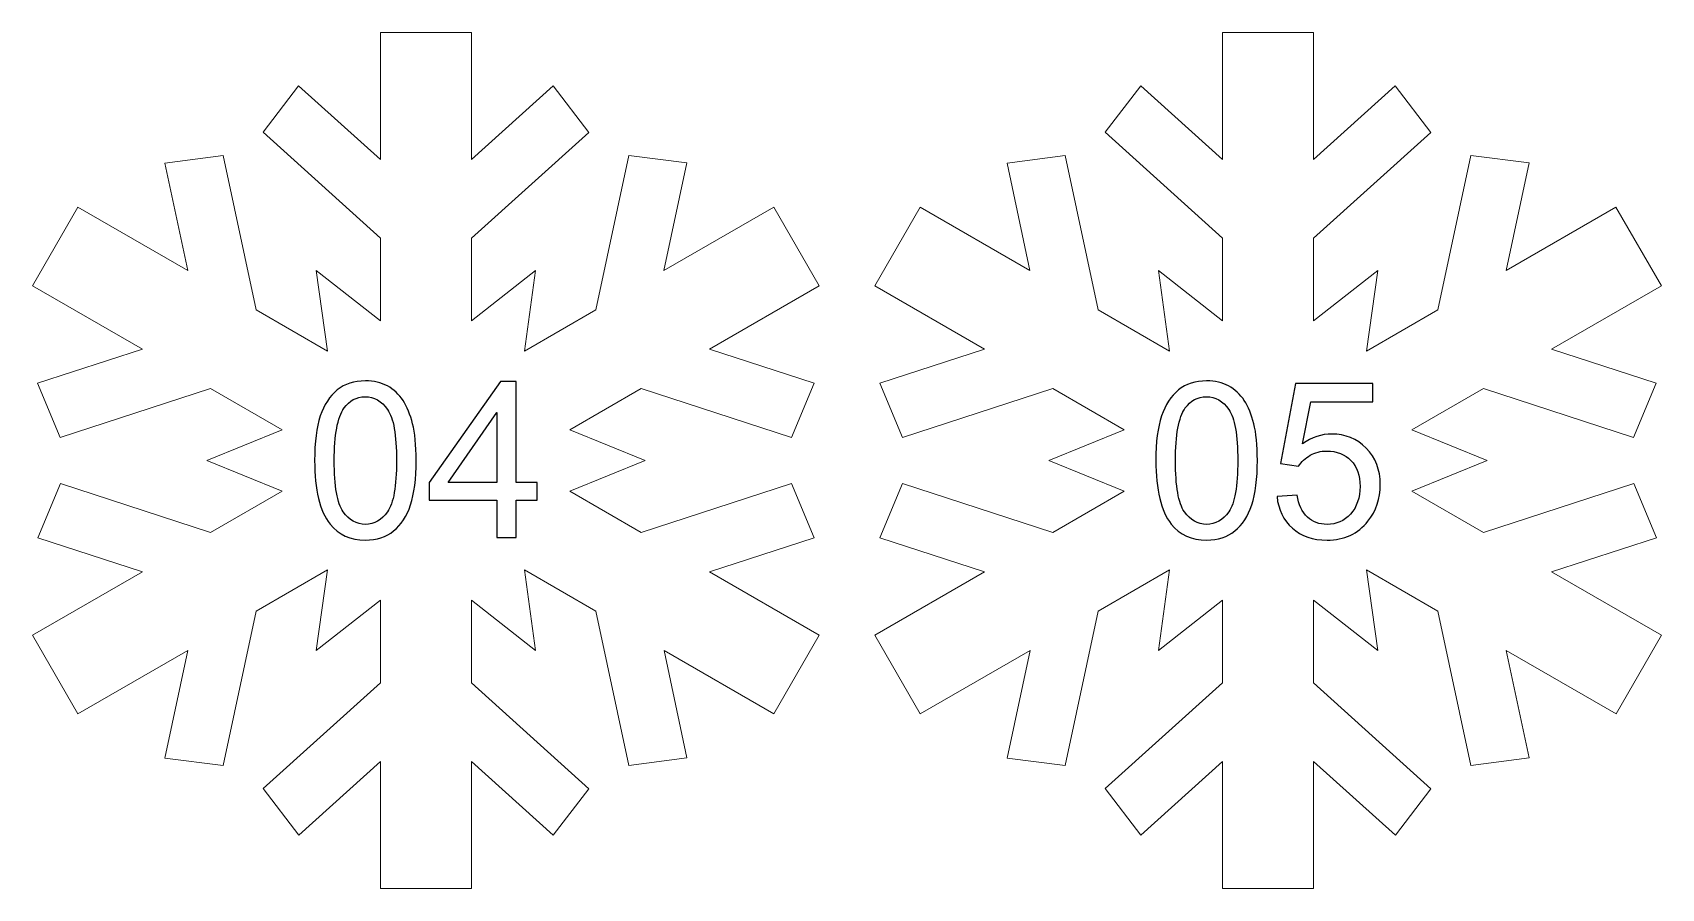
# Model space of a CAD drawing. Header units: centimetres. Extents: x -78 to 86, y -19 to 11.
# Drawn here: x 30.03 to 35.72, y -2.13 to 0.86 of the extents above; entities that cross this region are included whole.
import ezdxf

# ---------------------------------------------------------------- set-up
doc = ezdxf.new("R2010")
doc.units = ezdxf.units.CM
doc.header["$MEASUREMENT"] = 0
doc.layers.add('layer 1', color=7, linetype='Continuous')

msp = doc.modelspace()

# ---------------------------------------------------------------- linework, layer by layer
at = {"layer": 'layer 1', "color": 250, "lineweight": 9}
for points, knots in [([(32.15631, -0.88655), (32.15631, -0.88655), (31.90653, -0.74234), (31.90653, -0.74234), (31.90653, -0.74234), (31.90653, -0.74234), (32.16994, -0.63553), (32.16994, -0.63553), (32.16994, -0.63553), (32.16994, -0.63553), (31.90655, -0.52876), (31.90655, -0.52876), (31.90655, -0.52876), (31.90655, -0.52876), (32.1564, -0.38449), (32.1564, -0.38449), (32.1564, -0.38449), (32.1564, -0.38449), (32.68091, -0.55472), (32.68091, -0.55472), (32.68091, -0.55472), (32.68091, -0.55472), (32.75981, -0.36578), (32.75981, -0.36578), (32.75981, -0.36578), (32.75981, -0.36578), (32.3943, -0.24715), (32.3943, -0.24715), (32.3943, -0.24715), (32.3943, -0.24715), (32.77796, -0.02564), (32.77796, -0.02564), (32.77796, -0.02564), (32.77796, -0.02564), (32.61936, 0.24911), (32.61936, 0.24911), (32.61936, 0.24911), (32.61936, 0.24911), (32.23562, 0.02756), (32.23562, 0.02756), (32.23562, 0.02756), (32.23562, 0.02756), (32.31574, 0.40399), (32.31574, 0.40399), (32.31574, 0.40399), (32.31574, 0.40399), (32.11269, 0.43005), (32.11269, 0.43005), (32.11269, 0.43005), (32.11269, 0.43005), (31.99774, -0.10979), (31.99774, -0.10979), (31.99774, -0.10979), (31.99774, -0.10979), (31.74791, -0.25404), (31.74791, -0.25404), (31.74791, -0.25404), (31.74791, -0.25404), (31.78713, 0.02753), (31.78713, 0.02753), (31.78713, 0.02753), (31.78713, 0.02753), (31.56294, -0.14718), (31.56294, -0.14718), (31.56294, -0.14718), (31.56294, -0.14718), (31.56294, 0.14125), (31.56294, 0.14125), (31.56294, 0.14125), (31.56294, 0.14125), (31.97263, 0.51039), (31.97263, 0.51039), (31.97263, 0.51039), (31.97263, 0.51039), (31.84847, 0.67325), (31.84847, 0.67325), (31.84847, 0.67325), (31.84847, 0.67325), (31.56294, 0.416), (31.56294, 0.416), (31.56294, 0.416), (31.56294, 0.416), (31.56294, 0.85908), (31.56294, 0.85908), (31.56294, 0.85908), (31.56294, 0.85908), (31.2457, 0.85908), (31.2457, 0.85908), (31.2457, 0.85908), (31.2457, 0.85908), (31.2457, 0.41594), (31.2457, 0.41594), (31.2457, 0.41594), (31.2457, 0.41594), (30.95979, 0.67355), (30.95979, 0.67355), (30.95979, 0.67355), (30.95979, 0.67355), (30.83563, 0.51069), (30.83563, 0.51069), (30.83563, 0.51069), (30.83563, 0.51069), (31.2457, 0.14125), (31.2457, 0.14125), (31.2457, 0.14125), (31.2457, 0.14125), (31.2457, -0.14718), (31.2457, -0.14718), (31.2457, -0.14718), (31.2457, -0.14718), (31.02151, 0.02753), (31.02151, 0.02753), (31.02151, 0.02753), (31.02151, 0.02753), (31.06074, -0.25404), (31.06074, -0.25404), (31.06074, -0.25404), (31.06074, -0.25404), (30.81093, -0.10979), (30.81093, -0.10979), (30.81093, -0.10979), (30.81093, -0.10979), (30.69606, 0.42963), (30.69606, 0.42963), (30.69606, 0.42963), (30.69606, 0.42963), (30.49296, 0.40346), (30.49296, 0.40346), (30.49296, 0.40346), (30.49296, 0.40346), (30.57299, 0.02756), (30.57299, 0.02756), (30.57299, 0.02756), (30.57299, 0.02756), (30.18926, 0.24911), (30.18926, 0.24911), (30.18926, 0.24911), (30.18926, 0.24911), (30.03064, -0.02564), (30.03064, -0.02564), (30.03064, -0.02564), (30.03064, -0.02564), (30.41443, -0.24717), (30.41443, -0.24717), (30.41443, -0.24717), (30.41443, -0.24717), (30.04837, -0.36601), (30.04837, -0.36601), (30.04837, -0.36601), (30.04837, -0.36601), (30.12733, -0.55495), (30.12733, -0.55495), (30.12733, -0.55495), (30.12733, -0.55495), (30.65231, -0.38453), (30.65231, -0.38453), (30.65231, -0.38453), (30.65231, -0.38453), (30.90211, -0.52874), (30.90211, -0.52874), (30.90211, -0.52874), (30.90211, -0.52874), (30.63868, -0.63553), (30.63868, -0.63553), (30.63868, -0.63553), (30.63868, -0.63553), (30.90216, -0.74234), (30.90216, -0.74234), (30.90216, -0.74234), (30.90216, -0.74234), (30.65231, -0.88661), (30.65231, -0.88661), (30.65231, -0.88661), (30.65231, -0.88661), (30.12778, -0.71638), (30.12778, -0.71638), (30.12778, -0.71638), (30.12778, -0.71638), (30.04886, -0.90534), (30.04886, -0.90534), (30.04886, -0.90534), (30.04886, -0.90534), (30.41438, -1.02395), (30.41438, -1.02395), (30.41438, -1.02395), (30.41438, -1.02395), (30.03064, -1.2455), (30.03064, -1.2455), (30.03064, -1.2455), (30.03064, -1.2455), (30.18926, -1.52025), (30.18926, -1.52025), (30.18926, -1.52025), (30.18926, -1.52025), (30.57307, -1.29868), (30.57307, -1.29868), (30.57307, -1.29868), (30.57307, -1.29868), (30.49294, -1.67509), (30.49294, -1.67509), (30.49294, -1.67509), (30.49294, -1.67509), (30.69604, -1.70117), (30.69604, -1.70117), (30.69604, -1.70117), (30.69604, -1.70117), (30.81093, -1.16131), (30.81093, -1.16131), (30.81093, -1.16131), (30.81093, -1.16131), (31.06071, -1.01711), (31.06071, -1.01711), (31.06071, -1.01711), (31.06071, -1.01711), (31.02151, -1.29859), (31.02151, -1.29859), (31.02151, -1.29859), (31.02151, -1.29859), (31.2457, -1.1239), (31.2457, -1.1239), (31.2457, -1.1239), (31.2457, -1.1239), (31.2457, -1.41242), (31.2457, -1.41242), (31.2457, -1.41242), (31.2457, -1.41242), (30.83606, -1.78152), (30.83606, -1.78152), (30.83606, -1.78152), (30.83606, -1.78152), (30.96026, -1.9443), (30.96026, -1.9443), (30.96026, -1.9443), (30.96026, -1.9443), (31.2457, -1.6871), (31.2457, -1.6871), (31.2457, -1.6871), (31.2457, -1.6871), (31.2457, -2.13014), (31.2457, -2.13014), (31.2457, -2.13014), (31.2457, -2.13014), (31.56294, -2.13014), (31.56294, -2.13014), (31.56294, -2.13014), (31.56294, -2.13014), (31.56294, -1.68697), (31.56294, -1.68697), (31.56294, -1.68697), (31.56294, -1.68697), (31.84891, -1.94462), (31.84891, -1.94462), (31.84891, -1.94462), (31.84891, -1.94462), (31.97305, -1.78179), (31.97305, -1.78179), (31.97305, -1.78179), (31.97305, -1.78179), (31.56294, -1.41229), (31.56294, -1.41229), (31.56294, -1.41229), (31.56294, -1.41229), (31.56294, -1.1239), (31.56294, -1.1239), (31.56294, -1.1239), (31.56294, -1.1239), (31.78713, -1.29859), (31.78713, -1.29859), (31.78713, -1.29859), (31.78713, -1.29859), (31.74793, -1.01711), (31.74793, -1.01711), (31.74793, -1.01711), (31.74793, -1.01711), (31.9978, -1.16138), (31.9978, -1.16138), (31.9978, -1.16138), (31.9978, -1.16138), (32.11265, -1.70066), (32.11265, -1.70066), (32.11265, -1.70066), (32.11265, -1.70066), (32.31574, -1.67453), (32.31574, -1.67453), (32.31574, -1.67453), (32.31574, -1.67453), (32.23574, -1.2987), (32.23574, -1.2987), (32.23574, -1.2987), (32.23574, -1.2987), (32.6194, -1.52023), (32.6194, -1.52023), (32.6194, -1.52023), (32.6194, -1.52023), (32.77803, -1.24548), (32.77803, -1.24548), (32.77803, -1.24548), (32.77803, -1.24548), (32.39419, -1.02391), (32.39419, -1.02391), (32.39419, -1.02391), (32.39419, -1.02391), (32.76032, -0.90506), (32.76032, -0.90506), (32.76032, -0.90506), (32.76032, -0.90506), (32.68138, -0.71615), (32.68138, -0.71615), (32.68138, -0.71615), (32.68138, -0.71615), (32.15631, -0.88655), (32.15631, -0.88655)], [0, 0, 0, 0, 0.0126582, 0.0126582, 0.0126582, 0.0126582, 0.0253165, 0.0253165, 0.0253165, 0.0253165, 0.0379747, 0.0379747, 0.0379747, 0.0379747, 0.0506329, 0.0506329, 0.0506329, 0.0506329, 0.0632911, 0.0632911, 0.0632911, 0.0632911, 0.0759494, 0.0759494, 0.0759494, 0.0759494, 0.0886076, 0.0886076, 0.0886076, 0.0886076, 0.1012658, 0.1012658, 0.1012658, 0.1012658, 0.1139241, 0.1139241, 0.1139241, 0.1139241, 0.1265823, 0.1265823, 0.1265823, 0.1265823, 0.1392405, 0.1392405, 0.1392405, 0.1392405, 0.1518987, 0.1518987, 0.1518987, 0.1518987, 0.164557, 0.164557, 0.164557, 0.164557, 0.1772152, 0.1772152, 0.1772152, 0.1772152, 0.1898734, 0.1898734, 0.1898734, 0.1898734, 0.2025316, 0.2025316, 0.2025316, 0.2025316, 0.2151899, 0.2151899, 0.2151899, 0.2151899, 0.2278481, 0.2278481, 0.2278481, 0.2278481, 0.2405063, 0.2405063, 0.2405063, 0.2405063, 0.2531646, 0.2531646, 0.2531646, 0.2531646, 0.2658228, 0.2658228, 0.2658228, 0.2658228, 0.278481, 0.278481, 0.278481, 0.278481, 0.2911392, 0.2911392, 0.2911392, 0.2911392, 0.3037975, 0.3037975, 0.3037975, 0.3037975, 0.3164557, 0.3164557, 0.3164557, 0.3164557, 0.3291139, 0.3291139, 0.3291139, 0.3291139, 0.3417722, 0.3417722, 0.3417722, 0.3417722, 0.3544304, 0.3544304, 0.3544304, 0.3544304, 0.3670886, 0.3670886, 0.3670886, 0.3670886, 0.3797468, 0.3797468, 0.3797468, 0.3797468, 0.3924051, 0.3924051, 0.3924051, 0.3924051, 0.4050633, 0.4050633, 0.4050633, 0.4050633, 0.4177215, 0.4177215, 0.4177215, 0.4177215, 0.4303797, 0.4303797, 0.4303797, 0.4303797, 0.443038, 0.443038, 0.443038, 0.443038, 0.4556962, 0.4556962, 0.4556962, 0.4556962, 0.4683544, 0.4683544, 0.4683544, 0.4683544, 0.4810127, 0.4810127, 0.4810127, 0.4810127, 0.4936709, 0.4936709, 0.4936709, 0.4936709, 0.5063291, 0.5063291, 0.5063291, 0.5063291, 0.5189873, 0.5189873, 0.5189873, 0.5189873, 0.5316456, 0.5316456, 0.5316456, 0.5316456, 0.5443038, 0.5443038, 0.5443038, 0.5443038, 0.556962, 0.556962, 0.556962, 0.556962, 0.5696203, 0.5696203, 0.5696203, 0.5696203, 0.5822785, 0.5822785, 0.5822785, 0.5822785, 0.5949367, 0.5949367, 0.5949367, 0.5949367, 0.6075949, 0.6075949, 0.6075949, 0.6075949, 0.6202532, 0.6202532, 0.6202532, 0.6202532, 0.6329114, 0.6329114, 0.6329114, 0.6329114, 0.6455696, 0.6455696, 0.6455696, 0.6455696, 0.6582278, 0.6582278, 0.6582278, 0.6582278, 0.6708861, 0.6708861, 0.6708861, 0.6708861, 0.6835443, 0.6835443, 0.6835443, 0.6835443, 0.6962025, 0.6962025, 0.6962025, 0.6962025, 0.7088608, 0.7088608, 0.7088608, 0.7088608, 0.721519, 0.721519, 0.721519, 0.721519, 0.7341772, 0.7341772, 0.7341772, 0.7341772, 0.7468354, 0.7468354, 0.7468354, 0.7468354, 0.7594937, 0.7594937, 0.7594937, 0.7594937, 0.7721519, 0.7721519, 0.7721519, 0.7721519, 0.7848101, 0.7848101, 0.7848101, 0.7848101, 0.7974684, 0.7974684, 0.7974684, 0.7974684, 0.8101266, 0.8101266, 0.8101266, 0.8101266, 0.8227848, 0.8227848, 0.8227848, 0.8227848, 0.835443, 0.835443, 0.835443, 0.835443, 0.8481013, 0.8481013, 0.8481013, 0.8481013, 0.8607595, 0.8607595, 0.8607595, 0.8607595, 0.8734177, 0.8734177, 0.8734177, 0.8734177, 0.8860759, 0.8860759, 0.8860759, 0.8860759, 0.8987342, 0.8987342, 0.8987342, 0.8987342, 0.9113924, 0.9113924, 0.9113924, 0.9113924, 0.9240506, 0.9240506, 0.9240506, 0.9240506, 0.9367089, 0.9367089, 0.9367089, 0.9367089, 0.9493671, 0.9493671, 0.9493671, 0.9493671, 0.9620253, 0.9620253, 0.9620253, 0.9620253, 0.9746835, 0.9746835, 0.9746835, 0.9746835, 1, 1, 1, 1]), ([(35.09702, -0.88655), (35.09702, -0.88655), (34.84723, -0.74234), (34.84723, -0.74234), (34.84723, -0.74234), (34.84723, -0.74234), (35.11065, -0.63553), (35.11065, -0.63553), (35.11065, -0.63553), (35.11065, -0.63553), (34.84726, -0.52876), (34.84726, -0.52876), (34.84726, -0.52876), (34.84726, -0.52876), (35.0971, -0.38449), (35.0971, -0.38449), (35.0971, -0.38449), (35.0971, -0.38449), (35.62161, -0.55472), (35.62161, -0.55472), (35.62161, -0.55472), (35.62161, -0.55472), (35.70051, -0.36578), (35.70051, -0.36578), (35.70051, -0.36578), (35.70051, -0.36578), (35.33501, -0.24715), (35.33501, -0.24715), (35.33501, -0.24715), (35.33501, -0.24715), (35.71867, -0.02564), (35.71867, -0.02564), (35.71867, -0.02564), (35.71867, -0.02564), (35.56007, 0.24911), (35.56007, 0.24911), (35.56007, 0.24911), (35.56007, 0.24911), (35.17632, 0.02756), (35.17632, 0.02756), (35.17632, 0.02756), (35.17632, 0.02756), (35.25645, 0.40399), (35.25645, 0.40399), (35.25645, 0.40399), (35.25645, 0.40399), (35.05339, 0.43005), (35.05339, 0.43005), (35.05339, 0.43005), (35.05339, 0.43005), (34.93844, -0.10979), (34.93844, -0.10979), (34.93844, -0.10979), (34.93844, -0.10979), (34.68861, -0.25404), (34.68861, -0.25404), (34.68861, -0.25404), (34.68861, -0.25404), (34.72784, 0.02753), (34.72784, 0.02753), (34.72784, 0.02753), (34.72784, 0.02753), (34.50365, -0.14718), (34.50365, -0.14718), (34.50365, -0.14718), (34.50365, -0.14718), (34.50365, 0.14125), (34.50365, 0.14125), (34.50365, 0.14125), (34.50365, 0.14125), (34.91333, 0.51039), (34.91333, 0.51039), (34.91333, 0.51039), (34.91333, 0.51039), (34.78917, 0.67325), (34.78917, 0.67325), (34.78917, 0.67325), (34.78917, 0.67325), (34.50365, 0.416), (34.50365, 0.416), (34.50365, 0.416), (34.50365, 0.416), (34.50365, 0.85908), (34.50365, 0.85908), (34.50365, 0.85908), (34.50365, 0.85908), (34.1864, 0.85908), (34.1864, 0.85908), (34.1864, 0.85908), (34.1864, 0.85908), (34.1864, 0.41594), (34.1864, 0.41594), (34.1864, 0.41594), (34.1864, 0.41594), (33.9005, 0.67355), (33.9005, 0.67355), (33.9005, 0.67355), (33.9005, 0.67355), (33.77634, 0.51069), (33.77634, 0.51069), (33.77634, 0.51069), (33.77634, 0.51069), (34.1864, 0.14125), (34.1864, 0.14125), (34.1864, 0.14125), (34.1864, 0.14125), (34.1864, -0.14718), (34.1864, -0.14718), (34.1864, -0.14718), (34.1864, -0.14718), (33.96222, 0.02753), (33.96222, 0.02753), (33.96222, 0.02753), (33.96222, 0.02753), (34.00144, -0.25404), (34.00144, -0.25404), (34.00144, -0.25404), (34.00144, -0.25404), (33.75163, -0.10979), (33.75163, -0.10979), (33.75163, -0.10979), (33.75163, -0.10979), (33.63676, 0.42963), (33.63676, 0.42963), (33.63676, 0.42963), (33.63676, 0.42963), (33.43367, 0.40346), (33.43367, 0.40346), (33.43367, 0.40346), (33.43367, 0.40346), (33.51369, 0.02756), (33.51369, 0.02756), (33.51369, 0.02756), (33.51369, 0.02756), (33.12997, 0.24911), (33.12997, 0.24911), (33.12997, 0.24911), (33.12997, 0.24911), (32.97134, -0.02564), (32.97134, -0.02564), (32.97134, -0.02564), (32.97134, -0.02564), (33.35513, -0.24717), (33.35513, -0.24717), (33.35513, -0.24717), (33.35513, -0.24717), (32.98907, -0.36601), (32.98907, -0.36601), (32.98907, -0.36601), (32.98907, -0.36601), (33.06803, -0.55495), (33.06803, -0.55495), (33.06803, -0.55495), (33.06803, -0.55495), (33.59301, -0.38453), (33.59301, -0.38453), (33.59301, -0.38453), (33.59301, -0.38453), (33.84282, -0.52874), (33.84282, -0.52874), (33.84282, -0.52874), (33.84282, -0.52874), (33.57938, -0.63553), (33.57938, -0.63553), (33.57938, -0.63553), (33.57938, -0.63553), (33.84286, -0.74234), (33.84286, -0.74234), (33.84286, -0.74234), (33.84286, -0.74234), (33.59301, -0.88661), (33.59301, -0.88661), (33.59301, -0.88661), (33.59301, -0.88661), (33.06848, -0.71638), (33.06848, -0.71638), (33.06848, -0.71638), (33.06848, -0.71638), (32.98956, -0.90534), (32.98956, -0.90534), (32.98956, -0.90534), (32.98956, -0.90534), (33.35509, -1.02395), (33.35509, -1.02395), (33.35509, -1.02395), (33.35509, -1.02395), (32.97134, -1.2455), (32.97134, -1.2455), (32.97134, -1.2455), (32.97134, -1.2455), (33.12997, -1.52025), (33.12997, -1.52025), (33.12997, -1.52025), (33.12997, -1.52025), (33.51377, -1.29868), (33.51377, -1.29868), (33.51377, -1.29868), (33.51377, -1.29868), (33.43365, -1.67509), (33.43365, -1.67509), (33.43365, -1.67509), (33.43365, -1.67509), (33.63674, -1.70117), (33.63674, -1.70117), (33.63674, -1.70117), (33.63674, -1.70117), (33.75163, -1.16131), (33.75163, -1.16131), (33.75163, -1.16131), (33.75163, -1.16131), (34.00142, -1.01711), (34.00142, -1.01711), (34.00142, -1.01711), (34.00142, -1.01711), (33.96222, -1.29859), (33.96222, -1.29859), (33.96222, -1.29859), (33.96222, -1.29859), (34.1864, -1.1239), (34.1864, -1.1239), (34.1864, -1.1239), (34.1864, -1.1239), (34.1864, -1.41242), (34.1864, -1.41242), (34.1864, -1.41242), (34.1864, -1.41242), (33.77676, -1.78152), (33.77676, -1.78152), (33.77676, -1.78152), (33.77676, -1.78152), (33.90097, -1.9443), (33.90097, -1.9443), (33.90097, -1.9443), (33.90097, -1.9443), (34.1864, -1.6871), (34.1864, -1.6871), (34.1864, -1.6871), (34.1864, -1.6871), (34.1864, -2.13014), (34.1864, -2.13014), (34.1864, -2.13014), (34.1864, -2.13014), (34.50365, -2.13014), (34.50365, -2.13014), (34.50365, -2.13014), (34.50365, -2.13014), (34.50365, -1.68697), (34.50365, -1.68697), (34.50365, -1.68697), (34.50365, -1.68697), (34.78962, -1.94462), (34.78962, -1.94462), (34.78962, -1.94462), (34.78962, -1.94462), (34.91376, -1.78179), (34.91376, -1.78179), (34.91376, -1.78179), (34.91376, -1.78179), (34.50365, -1.41229), (34.50365, -1.41229), (34.50365, -1.41229), (34.50365, -1.41229), (34.50365, -1.1239), (34.50365, -1.1239), (34.50365, -1.1239), (34.50365, -1.1239), (34.72784, -1.29859), (34.72784, -1.29859), (34.72784, -1.29859), (34.72784, -1.29859), (34.68863, -1.01711), (34.68863, -1.01711), (34.68863, -1.01711), (34.68863, -1.01711), (34.9385, -1.16138), (34.9385, -1.16138), (34.9385, -1.16138), (34.9385, -1.16138), (35.05335, -1.70066), (35.05335, -1.70066), (35.05335, -1.70066), (35.05335, -1.70066), (35.25645, -1.67453), (35.25645, -1.67453), (35.25645, -1.67453), (35.25645, -1.67453), (35.17645, -1.2987), (35.17645, -1.2987), (35.17645, -1.2987), (35.17645, -1.2987), (35.56011, -1.52023), (35.56011, -1.52023), (35.56011, -1.52023), (35.56011, -1.52023), (35.71873, -1.24548), (35.71873, -1.24548), (35.71873, -1.24548), (35.71873, -1.24548), (35.3349, -1.02391), (35.3349, -1.02391), (35.3349, -1.02391), (35.3349, -1.02391), (35.70102, -0.90506), (35.70102, -0.90506), (35.70102, -0.90506), (35.70102, -0.90506), (35.62208, -0.71615), (35.62208, -0.71615), (35.62208, -0.71615), (35.62208, -0.71615), (35.09702, -0.88655), (35.09702, -0.88655)], [0, 0, 0, 0, 0.0126582, 0.0126582, 0.0126582, 0.0126582, 0.0253165, 0.0253165, 0.0253165, 0.0253165, 0.0379747, 0.0379747, 0.0379747, 0.0379747, 0.0506329, 0.0506329, 0.0506329, 0.0506329, 0.0632911, 0.0632911, 0.0632911, 0.0632911, 0.0759494, 0.0759494, 0.0759494, 0.0759494, 0.0886076, 0.0886076, 0.0886076, 0.0886076, 0.1012658, 0.1012658, 0.1012658, 0.1012658, 0.1139241, 0.1139241, 0.1139241, 0.1139241, 0.1265823, 0.1265823, 0.1265823, 0.1265823, 0.1392405, 0.1392405, 0.1392405, 0.1392405, 0.1518987, 0.1518987, 0.1518987, 0.1518987, 0.164557, 0.164557, 0.164557, 0.164557, 0.1772152, 0.1772152, 0.1772152, 0.1772152, 0.1898734, 0.1898734, 0.1898734, 0.1898734, 0.2025316, 0.2025316, 0.2025316, 0.2025316, 0.2151899, 0.2151899, 0.2151899, 0.2151899, 0.2278481, 0.2278481, 0.2278481, 0.2278481, 0.2405063, 0.2405063, 0.2405063, 0.2405063, 0.2531646, 0.2531646, 0.2531646, 0.2531646, 0.2658228, 0.2658228, 0.2658228, 0.2658228, 0.278481, 0.278481, 0.278481, 0.278481, 0.2911392, 0.2911392, 0.2911392, 0.2911392, 0.3037975, 0.3037975, 0.3037975, 0.3037975, 0.3164557, 0.3164557, 0.3164557, 0.3164557, 0.3291139, 0.3291139, 0.3291139, 0.3291139, 0.3417722, 0.3417722, 0.3417722, 0.3417722, 0.3544304, 0.3544304, 0.3544304, 0.3544304, 0.3670886, 0.3670886, 0.3670886, 0.3670886, 0.3797468, 0.3797468, 0.3797468, 0.3797468, 0.3924051, 0.3924051, 0.3924051, 0.3924051, 0.4050633, 0.4050633, 0.4050633, 0.4050633, 0.4177215, 0.4177215, 0.4177215, 0.4177215, 0.4303797, 0.4303797, 0.4303797, 0.4303797, 0.443038, 0.443038, 0.443038, 0.443038, 0.4556962, 0.4556962, 0.4556962, 0.4556962, 0.4683544, 0.4683544, 0.4683544, 0.4683544, 0.4810127, 0.4810127, 0.4810127, 0.4810127, 0.4936709, 0.4936709, 0.4936709, 0.4936709, 0.5063291, 0.5063291, 0.5063291, 0.5063291, 0.5189873, 0.5189873, 0.5189873, 0.5189873, 0.5316456, 0.5316456, 0.5316456, 0.5316456, 0.5443038, 0.5443038, 0.5443038, 0.5443038, 0.556962, 0.556962, 0.556962, 0.556962, 0.5696203, 0.5696203, 0.5696203, 0.5696203, 0.5822785, 0.5822785, 0.5822785, 0.5822785, 0.5949367, 0.5949367, 0.5949367, 0.5949367, 0.6075949, 0.6075949, 0.6075949, 0.6075949, 0.6202532, 0.6202532, 0.6202532, 0.6202532, 0.6329114, 0.6329114, 0.6329114, 0.6329114, 0.6455696, 0.6455696, 0.6455696, 0.6455696, 0.6582278, 0.6582278, 0.6582278, 0.6582278, 0.6708861, 0.6708861, 0.6708861, 0.6708861, 0.6835443, 0.6835443, 0.6835443, 0.6835443, 0.6962025, 0.6962025, 0.6962025, 0.6962025, 0.7088608, 0.7088608, 0.7088608, 0.7088608, 0.721519, 0.721519, 0.721519, 0.721519, 0.7341772, 0.7341772, 0.7341772, 0.7341772, 0.7468354, 0.7468354, 0.7468354, 0.7468354, 0.7594937, 0.7594937, 0.7594937, 0.7594937, 0.7721519, 0.7721519, 0.7721519, 0.7721519, 0.7848101, 0.7848101, 0.7848101, 0.7848101, 0.7974684, 0.7974684, 0.7974684, 0.7974684, 0.8101266, 0.8101266, 0.8101266, 0.8101266, 0.8227848, 0.8227848, 0.8227848, 0.8227848, 0.835443, 0.835443, 0.835443, 0.835443, 0.8481013, 0.8481013, 0.8481013, 0.8481013, 0.8607595, 0.8607595, 0.8607595, 0.8607595, 0.8734177, 0.8734177, 0.8734177, 0.8734177, 0.8860759, 0.8860759, 0.8860759, 0.8860759, 0.8987342, 0.8987342, 0.8987342, 0.8987342, 0.9113924, 0.9113924, 0.9113924, 0.9113924, 0.9240506, 0.9240506, 0.9240506, 0.9240506, 0.9367089, 0.9367089, 0.9367089, 0.9367089, 0.9493671, 0.9493671, 0.9493671, 0.9493671, 0.9620253, 0.9620253, 0.9620253, 0.9620253, 0.9746835, 0.9746835, 0.9746835, 0.9746835, 1, 1, 1, 1]), ([(31.01552, -0.63566), (31.01552, -0.57137), (31.02212, -0.51939), (31.0353, -0.48008), (31.0353, -0.48008), (31.04861, -0.44065), (31.06827, -0.41035), (31.09439, -0.38917), (31.09439, -0.38917), (31.12038, -0.368), (31.15322, -0.35747), (31.19278, -0.35747), (31.19278, -0.35747), (31.22194, -0.35747), (31.24755, -0.36331), (31.26974, -0.3751), (31.26974, -0.3751), (31.2918, -0.38689), (31.31006, -0.40388), (31.32426, -0.42607), (31.32426, -0.42607), (31.33846, -0.44813), (31.34962, -0.47514), (31.35774, -0.50696), (31.35774, -0.50696), (31.36598, -0.53879), (31.37004, -0.58177), (31.37004, -0.63566), (31.37004, -0.63566), (31.37004, -0.69956), (31.36344, -0.75129), (31.35038, -0.7906), (31.35038, -0.7906), (31.33732, -0.83003), (31.31767, -0.86034), (31.29155, -0.88164), (31.29155, -0.88164), (31.26556, -0.90294), (31.23259, -0.91359), (31.19278, -0.91359), (31.19278, -0.91359), (31.14041, -0.91359), (31.09921, -0.89495), (31.06928, -0.85755), (31.06928, -0.85755), (31.0334, -0.8119), (31.01552, -0.73798), (31.01552, -0.63566)], [0, 0, 0, 0, 0.0769231, 0.0769231, 0.0769231, 0.0769231, 0.1538462, 0.1538462, 0.1538462, 0.1538462, 0.2307692, 0.2307692, 0.2307692, 0.2307692, 0.3076923, 0.3076923, 0.3076923, 0.3076923, 0.3846154, 0.3846154, 0.3846154, 0.3846154, 0.4615385, 0.4615385, 0.4615385, 0.4615385, 0.5384615, 0.5384615, 0.5384615, 0.5384615, 0.6153846, 0.6153846, 0.6153846, 0.6153846, 0.6923077, 0.6923077, 0.6923077, 0.6923077, 0.7692308, 0.7692308, 0.7692308, 0.7692308, 0.8461538, 0.8461538, 0.8461538, 0.8461538, 1, 1, 1, 1]), ([(31.65241, -0.90446), (31.65241, -0.90446), (31.65241, -0.77437), (31.65241, -0.77437), (31.65241, -0.77437), (31.65241, -0.77437), (31.41581, -0.77437), (31.41581, -0.77437), (31.41581, -0.77437), (31.41581, -0.77437), (31.41581, -0.71275), (31.41581, -0.71275), (31.41581, -0.71275), (31.41581, -0.71275), (31.66458, -0.35976), (31.66458, -0.35976), (31.66458, -0.35976), (31.66458, -0.35976), (31.71935, -0.35976), (31.71935, -0.35976), (31.71935, -0.35976), (31.71935, -0.35976), (31.71935, -0.71275), (31.71935, -0.71275), (31.71935, -0.71275), (31.71935, -0.71275), (31.79315, -0.71275), (31.79315, -0.71275), (31.79315, -0.71275), (31.79315, -0.71275), (31.79315, -0.77437), (31.79315, -0.77437), (31.79315, -0.77437), (31.79315, -0.77437), (31.71935, -0.77437), (31.71935, -0.77437), (31.71935, -0.77437), (31.71935, -0.77437), (31.71935, -0.90446), (31.71935, -0.90446), (31.71935, -0.90446), (31.71935, -0.90446), (31.65241, -0.90446), (31.65241, -0.90446)], [0, 0, 0, 0, 0.0833333, 0.0833333, 0.0833333, 0.0833333, 0.1666667, 0.1666667, 0.1666667, 0.1666667, 0.25, 0.25, 0.25, 0.25, 0.3333333, 0.3333333, 0.3333333, 0.3333333, 0.4166667, 0.4166667, 0.4166667, 0.4166667, 0.5, 0.5, 0.5, 0.5, 0.5833333, 0.5833333, 0.5833333, 0.5833333, 0.6666667, 0.6666667, 0.6666667, 0.6666667, 0.75, 0.75, 0.75, 0.75, 0.8333333, 0.8333333, 0.8333333, 0.8333333, 1, 1, 1, 1]), ([(33.95318, -0.63566), (33.95318, -0.57137), (33.95978, -0.51939), (33.97296, -0.48008), (33.97296, -0.48008), (33.98627, -0.44065), (34.00593, -0.41035), (34.03205, -0.38917), (34.03205, -0.38917), (34.05804, -0.368), (34.09088, -0.35747), (34.13044, -0.35747), (34.13044, -0.35747), (34.1596, -0.35747), (34.18521, -0.36331), (34.2074, -0.3751), (34.2074, -0.3751), (34.22946, -0.38689), (34.24772, -0.40388), (34.26192, -0.42607), (34.26192, -0.42607), (34.27612, -0.44813), (34.28728, -0.47514), (34.2954, -0.50696), (34.2954, -0.50696), (34.30364, -0.53879), (34.3077, -0.58177), (34.3077, -0.63566), (34.3077, -0.63566), (34.3077, -0.69956), (34.3011, -0.75129), (34.28804, -0.7906), (34.28804, -0.7906), (34.27498, -0.83003), (34.25533, -0.86034), (34.22921, -0.88164), (34.22921, -0.88164), (34.20322, -0.90294), (34.17025, -0.91359), (34.13044, -0.91359), (34.13044, -0.91359), (34.07807, -0.91359), (34.03687, -0.89495), (34.00694, -0.85755), (34.00694, -0.85755), (33.97106, -0.8119), (33.95318, -0.73798), (33.95318, -0.63566)], [0, 0, 0, 0, 0.0769231, 0.0769231, 0.0769231, 0.0769231, 0.1538462, 0.1538462, 0.1538462, 0.1538462, 0.2307692, 0.2307692, 0.2307692, 0.2307692, 0.3076923, 0.3076923, 0.3076923, 0.3076923, 0.3846154, 0.3846154, 0.3846154, 0.3846154, 0.4615385, 0.4615385, 0.4615385, 0.4615385, 0.5384615, 0.5384615, 0.5384615, 0.5384615, 0.6153846, 0.6153846, 0.6153846, 0.6153846, 0.6923077, 0.6923077, 0.6923077, 0.6923077, 0.7692308, 0.7692308, 0.7692308, 0.7692308, 0.8461538, 0.8461538, 0.8461538, 0.8461538, 1, 1, 1, 1]), ([(34.37629, -0.76144), (34.37629, -0.76144), (34.44628, -0.75611), (34.44628, -0.75611), (34.44628, -0.75611), (34.45148, -0.79022), (34.46353, -0.81583), (34.48229, -0.83308), (34.48229, -0.83308), (34.50106, -0.85019), (34.52401, -0.85881), (34.55101, -0.85881), (34.55101, -0.85881), (34.5836, -0.85881), (34.61086, -0.84664), (34.63305, -0.82242), (34.63305, -0.82242), (34.65511, -0.79808), (34.66614, -0.76587), (34.66614, -0.72581), (34.66614, -0.72581), (34.66614, -0.68764), (34.65562, -0.65759), (34.63444, -0.63553), (34.63444, -0.63553), (34.61327, -0.61347), (34.58525, -0.60244), (34.55038, -0.60244), (34.55038, -0.60244), (34.5287, -0.60244), (34.5093, -0.60738), (34.49205, -0.61727), (34.49205, -0.61727), (34.47494, -0.62716), (34.4615, -0.63997), (34.45161, -0.65569), (34.45161, -0.65569), (34.45161, -0.65569), (34.38846, -0.64656), (34.38846, -0.64656), (34.38846, -0.64656), (34.38846, -0.64656), (34.44096, -0.3666), (34.44096, -0.3666), (34.44096, -0.3666), (34.44096, -0.3666), (34.71103, -0.3666), (34.71103, -0.3666), (34.71103, -0.3666), (34.71103, -0.3666), (34.71103, -0.43051), (34.71103, -0.43051), (34.71103, -0.43051), (34.71103, -0.43051), (34.49434, -0.43051), (34.49434, -0.43051), (34.49434, -0.43051), (34.49434, -0.43051), (34.4653, -0.57746), (34.4653, -0.57746), (34.4653, -0.57746), (34.49789, -0.55451), (34.53212, -0.5431), (34.56788, -0.5431), (34.56788, -0.5431), (34.6153, -0.5431), (34.65536, -0.55958), (34.68795, -0.59255), (34.68795, -0.59255), (34.72054, -0.62551), (34.73689, -0.66786), (34.73689, -0.7196), (34.73689, -0.7196), (34.73689, -0.76892), (34.72256, -0.81152), (34.69391, -0.8474), (34.69391, -0.8474), (34.65904, -0.89153), (34.61137, -0.91359), (34.55101, -0.91359), (34.55101, -0.91359), (34.50156, -0.91359), (34.46124, -0.89964), (34.42993, -0.87187), (34.42993, -0.87187), (34.39861, -0.84411), (34.38073, -0.80734), (34.37629, -0.76144)], [0, 0, 0, 0, 0.0434783, 0.0434783, 0.0434783, 0.0434783, 0.0869565, 0.0869565, 0.0869565, 0.0869565, 0.1304348, 0.1304348, 0.1304348, 0.1304348, 0.173913, 0.173913, 0.173913, 0.173913, 0.2173913, 0.2173913, 0.2173913, 0.2173913, 0.2608696, 0.2608696, 0.2608696, 0.2608696, 0.3043478, 0.3043478, 0.3043478, 0.3043478, 0.3478261, 0.3478261, 0.3478261, 0.3478261, 0.3913043, 0.3913043, 0.3913043, 0.3913043, 0.4347826, 0.4347826, 0.4347826, 0.4347826, 0.4782609, 0.4782609, 0.4782609, 0.4782609, 0.5217391, 0.5217391, 0.5217391, 0.5217391, 0.5652174, 0.5652174, 0.5652174, 0.5652174, 0.6086957, 0.6086957, 0.6086957, 0.6086957, 0.6521739, 0.6521739, 0.6521739, 0.6521739, 0.6956522, 0.6956522, 0.6956522, 0.6956522, 0.7391304, 0.7391304, 0.7391304, 0.7391304, 0.7826087, 0.7826087, 0.7826087, 0.7826087, 0.826087, 0.826087, 0.826087, 0.826087, 0.8695652, 0.8695652, 0.8695652, 0.8695652, 0.9130435, 0.9130435, 0.9130435, 0.9130435, 1, 1, 1, 1]), ([(31.08399, -0.63591), (31.08399, -0.72555), (31.09439, -0.78515), (31.11531, -0.81456), (31.11531, -0.81456), (31.13623, -0.84411), (31.1621, -0.85881), (31.19278, -0.85881), (31.19278, -0.85881), (31.22346, -0.85881), (31.24933, -0.84398), (31.27025, -0.81444), (31.27025, -0.81444), (31.29117, -0.78477), (31.30157, -0.7253), (31.30157, -0.63591), (31.30157, -0.63591), (31.30157, -0.54627), (31.29117, -0.48668), (31.27025, -0.45726), (31.27025, -0.45726), (31.24946, -0.42772), (31.22334, -0.41301), (31.19202, -0.41301), (31.19202, -0.41301), (31.16133, -0.41301), (31.13674, -0.42607), (31.11835, -0.45206), (31.11835, -0.45206), (31.0954, -0.48515), (31.08399, -0.54652), (31.08399, -0.63591)], [0, 0, 0, 0, 0.1111111, 0.1111111, 0.1111111, 0.1111111, 0.2222222, 0.2222222, 0.2222222, 0.2222222, 0.3333333, 0.3333333, 0.3333333, 0.3333333, 0.4444444, 0.4444444, 0.4444444, 0.4444444, 0.5555556, 0.5555556, 0.5555556, 0.5555556, 0.6666667, 0.6666667, 0.6666667, 0.6666667, 0.7777778, 0.7777778, 0.7777778, 0.7777778, 1, 1, 1, 1]), ([(34.02165, -0.63591), (34.02165, -0.72555), (34.03205, -0.78515), (34.05297, -0.81456), (34.05297, -0.81456), (34.07389, -0.84411), (34.09976, -0.85881), (34.13044, -0.85881), (34.13044, -0.85881), (34.16112, -0.85881), (34.18699, -0.84398), (34.20791, -0.81444), (34.20791, -0.81444), (34.22883, -0.78477), (34.23923, -0.7253), (34.23923, -0.63591), (34.23923, -0.63591), (34.23923, -0.54627), (34.22883, -0.48668), (34.20791, -0.45726), (34.20791, -0.45726), (34.18712, -0.42772), (34.161, -0.41301), (34.12968, -0.41301), (34.12968, -0.41301), (34.09899, -0.41301), (34.0744, -0.42607), (34.05601, -0.45206), (34.05601, -0.45206), (34.03306, -0.48515), (34.02165, -0.54652), (34.02165, -0.63591)], [0, 0, 0, 0, 0.1111111, 0.1111111, 0.1111111, 0.1111111, 0.2222222, 0.2222222, 0.2222222, 0.2222222, 0.3333333, 0.3333333, 0.3333333, 0.3333333, 0.4444444, 0.4444444, 0.4444444, 0.4444444, 0.5555556, 0.5555556, 0.5555556, 0.5555556, 0.6666667, 0.6666667, 0.6666667, 0.6666667, 0.7777778, 0.7777778, 0.7777778, 0.7777778, 1, 1, 1, 1]), ([(31.65241, -0.71275), (31.65241, -0.71275), (31.65241, -0.46766), (31.65241, -0.46766), (31.65241, -0.46766), (31.65241, -0.46766), (31.48161, -0.71275), (31.48161, -0.71275), (31.48161, -0.71275), (31.48161, -0.71275), (31.65241, -0.71275), (31.65241, -0.71275)], [0, 0, 0, 0, 0.25, 0.25, 0.25, 0.25, 0.5, 0.5, 0.5, 0.5, 1, 1, 1, 1])]:
    msp.add_open_spline(points, degree=3, knots=knots, dxfattribs=at)
at = {"layer": 'layer 1', "color": 114}
for points, knots in [([(31.01552, -0.63566), (31.01552, -0.57137), (31.02212, -0.51939), (31.0353, -0.48008), (31.0353, -0.48008), (31.04861, -0.44065), (31.06827, -0.41035), (31.09439, -0.38917), (31.09439, -0.38917), (31.12038, -0.368), (31.15322, -0.35747), (31.19278, -0.35747), (31.19278, -0.35747), (31.22194, -0.35747), (31.24755, -0.36331), (31.26974, -0.3751), (31.26974, -0.3751), (31.2918, -0.38689), (31.31006, -0.40388), (31.32426, -0.42607), (31.32426, -0.42607), (31.33846, -0.44813), (31.34962, -0.47514), (31.35774, -0.50696), (31.35774, -0.50696), (31.36598, -0.53879), (31.37004, -0.58177), (31.37004, -0.63566), (31.37004, -0.63566), (31.37004, -0.69956), (31.36344, -0.75129), (31.35038, -0.7906), (31.35038, -0.7906), (31.33732, -0.83003), (31.31767, -0.86034), (31.29155, -0.88164), (31.29155, -0.88164), (31.26556, -0.90294), (31.23259, -0.91359), (31.19278, -0.91359), (31.19278, -0.91359), (31.14041, -0.91359), (31.09921, -0.89495), (31.06928, -0.85755), (31.06928, -0.85755), (31.0334, -0.8119), (31.01552, -0.73798), (31.01552, -0.63566)], [0, 0, 0, 0, 0.0769231, 0.0769231, 0.0769231, 0.0769231, 0.1538462, 0.1538462, 0.1538462, 0.1538462, 0.2307692, 0.2307692, 0.2307692, 0.2307692, 0.3076923, 0.3076923, 0.3076923, 0.3076923, 0.3846154, 0.3846154, 0.3846154, 0.3846154, 0.4615385, 0.4615385, 0.4615385, 0.4615385, 0.5384615, 0.5384615, 0.5384615, 0.5384615, 0.6153846, 0.6153846, 0.6153846, 0.6153846, 0.6923077, 0.6923077, 0.6923077, 0.6923077, 0.7692308, 0.7692308, 0.7692308, 0.7692308, 0.8461538, 0.8461538, 0.8461538, 0.8461538, 1, 1, 1, 1]), ([(31.65241, -0.90446), (31.65241, -0.90446), (31.65241, -0.77437), (31.65241, -0.77437), (31.65241, -0.77437), (31.65241, -0.77437), (31.41581, -0.77437), (31.41581, -0.77437), (31.41581, -0.77437), (31.41581, -0.77437), (31.41581, -0.71275), (31.41581, -0.71275), (31.41581, -0.71275), (31.41581, -0.71275), (31.66458, -0.35976), (31.66458, -0.35976), (31.66458, -0.35976), (31.66458, -0.35976), (31.71935, -0.35976), (31.71935, -0.35976), (31.71935, -0.35976), (31.71935, -0.35976), (31.71935, -0.71275), (31.71935, -0.71275), (31.71935, -0.71275), (31.71935, -0.71275), (31.79315, -0.71275), (31.79315, -0.71275), (31.79315, -0.71275), (31.79315, -0.71275), (31.79315, -0.77437), (31.79315, -0.77437), (31.79315, -0.77437), (31.79315, -0.77437), (31.71935, -0.77437), (31.71935, -0.77437), (31.71935, -0.77437), (31.71935, -0.77437), (31.71935, -0.90446), (31.71935, -0.90446), (31.71935, -0.90446), (31.71935, -0.90446), (31.65241, -0.90446), (31.65241, -0.90446)], [0, 0, 0, 0, 0.0833333, 0.0833333, 0.0833333, 0.0833333, 0.1666667, 0.1666667, 0.1666667, 0.1666667, 0.25, 0.25, 0.25, 0.25, 0.3333333, 0.3333333, 0.3333333, 0.3333333, 0.4166667, 0.4166667, 0.4166667, 0.4166667, 0.5, 0.5, 0.5, 0.5, 0.5833333, 0.5833333, 0.5833333, 0.5833333, 0.6666667, 0.6666667, 0.6666667, 0.6666667, 0.75, 0.75, 0.75, 0.75, 0.8333333, 0.8333333, 0.8333333, 0.8333333, 1, 1, 1, 1]), ([(33.95318, -0.63566), (33.95318, -0.57137), (33.95978, -0.51939), (33.97296, -0.48008), (33.97296, -0.48008), (33.98627, -0.44065), (34.00593, -0.41035), (34.03205, -0.38917), (34.03205, -0.38917), (34.05804, -0.368), (34.09088, -0.35747), (34.13044, -0.35747), (34.13044, -0.35747), (34.1596, -0.35747), (34.18521, -0.36331), (34.2074, -0.3751), (34.2074, -0.3751), (34.22946, -0.38689), (34.24772, -0.40388), (34.26192, -0.42607), (34.26192, -0.42607), (34.27612, -0.44813), (34.28728, -0.47514), (34.2954, -0.50696), (34.2954, -0.50696), (34.30364, -0.53879), (34.3077, -0.58177), (34.3077, -0.63566), (34.3077, -0.63566), (34.3077, -0.69956), (34.3011, -0.75129), (34.28804, -0.7906), (34.28804, -0.7906), (34.27498, -0.83003), (34.25533, -0.86034), (34.22921, -0.88164), (34.22921, -0.88164), (34.20322, -0.90294), (34.17025, -0.91359), (34.13044, -0.91359), (34.13044, -0.91359), (34.07807, -0.91359), (34.03687, -0.89495), (34.00694, -0.85755), (34.00694, -0.85755), (33.97106, -0.8119), (33.95318, -0.73798), (33.95318, -0.63566)], [0, 0, 0, 0, 0.0769231, 0.0769231, 0.0769231, 0.0769231, 0.1538462, 0.1538462, 0.1538462, 0.1538462, 0.2307692, 0.2307692, 0.2307692, 0.2307692, 0.3076923, 0.3076923, 0.3076923, 0.3076923, 0.3846154, 0.3846154, 0.3846154, 0.3846154, 0.4615385, 0.4615385, 0.4615385, 0.4615385, 0.5384615, 0.5384615, 0.5384615, 0.5384615, 0.6153846, 0.6153846, 0.6153846, 0.6153846, 0.6923077, 0.6923077, 0.6923077, 0.6923077, 0.7692308, 0.7692308, 0.7692308, 0.7692308, 0.8461538, 0.8461538, 0.8461538, 0.8461538, 1, 1, 1, 1]), ([(34.37629, -0.76144), (34.37629, -0.76144), (34.44628, -0.75611), (34.44628, -0.75611), (34.44628, -0.75611), (34.45148, -0.79022), (34.46353, -0.81583), (34.48229, -0.83308), (34.48229, -0.83308), (34.50106, -0.85019), (34.52401, -0.85881), (34.55101, -0.85881), (34.55101, -0.85881), (34.5836, -0.85881), (34.61086, -0.84664), (34.63305, -0.82242), (34.63305, -0.82242), (34.65511, -0.79808), (34.66614, -0.76587), (34.66614, -0.72581), (34.66614, -0.72581), (34.66614, -0.68764), (34.65562, -0.65759), (34.63444, -0.63553), (34.63444, -0.63553), (34.61327, -0.61347), (34.58525, -0.60244), (34.55038, -0.60244), (34.55038, -0.60244), (34.5287, -0.60244), (34.5093, -0.60738), (34.49205, -0.61727), (34.49205, -0.61727), (34.47494, -0.62716), (34.4615, -0.63997), (34.45161, -0.65569), (34.45161, -0.65569), (34.45161, -0.65569), (34.38846, -0.64656), (34.38846, -0.64656), (34.38846, -0.64656), (34.38846, -0.64656), (34.44096, -0.3666), (34.44096, -0.3666), (34.44096, -0.3666), (34.44096, -0.3666), (34.71103, -0.3666), (34.71103, -0.3666), (34.71103, -0.3666), (34.71103, -0.3666), (34.71103, -0.43051), (34.71103, -0.43051), (34.71103, -0.43051), (34.71103, -0.43051), (34.49434, -0.43051), (34.49434, -0.43051), (34.49434, -0.43051), (34.49434, -0.43051), (34.4653, -0.57746), (34.4653, -0.57746), (34.4653, -0.57746), (34.49789, -0.55451), (34.53212, -0.5431), (34.56788, -0.5431), (34.56788, -0.5431), (34.6153, -0.5431), (34.65536, -0.55958), (34.68795, -0.59255), (34.68795, -0.59255), (34.72054, -0.62551), (34.73689, -0.66786), (34.73689, -0.7196), (34.73689, -0.7196), (34.73689, -0.76892), (34.72256, -0.81152), (34.69391, -0.8474), (34.69391, -0.8474), (34.65904, -0.89153), (34.61137, -0.91359), (34.55101, -0.91359), (34.55101, -0.91359), (34.50156, -0.91359), (34.46124, -0.89964), (34.42993, -0.87187), (34.42993, -0.87187), (34.39861, -0.84411), (34.38073, -0.80734), (34.37629, -0.76144)], [0, 0, 0, 0, 0.0434783, 0.0434783, 0.0434783, 0.0434783, 0.0869565, 0.0869565, 0.0869565, 0.0869565, 0.1304348, 0.1304348, 0.1304348, 0.1304348, 0.173913, 0.173913, 0.173913, 0.173913, 0.2173913, 0.2173913, 0.2173913, 0.2173913, 0.2608696, 0.2608696, 0.2608696, 0.2608696, 0.3043478, 0.3043478, 0.3043478, 0.3043478, 0.3478261, 0.3478261, 0.3478261, 0.3478261, 0.3913043, 0.3913043, 0.3913043, 0.3913043, 0.4347826, 0.4347826, 0.4347826, 0.4347826, 0.4782609, 0.4782609, 0.4782609, 0.4782609, 0.5217391, 0.5217391, 0.5217391, 0.5217391, 0.5652174, 0.5652174, 0.5652174, 0.5652174, 0.6086957, 0.6086957, 0.6086957, 0.6086957, 0.6521739, 0.6521739, 0.6521739, 0.6521739, 0.6956522, 0.6956522, 0.6956522, 0.6956522, 0.7391304, 0.7391304, 0.7391304, 0.7391304, 0.7826087, 0.7826087, 0.7826087, 0.7826087, 0.826087, 0.826087, 0.826087, 0.826087, 0.8695652, 0.8695652, 0.8695652, 0.8695652, 0.9130435, 0.9130435, 0.9130435, 0.9130435, 1, 1, 1, 1]), ([(31.08399, -0.63591), (31.08399, -0.72555), (31.09439, -0.78515), (31.11531, -0.81456), (31.11531, -0.81456), (31.13623, -0.84411), (31.1621, -0.85881), (31.19278, -0.85881), (31.19278, -0.85881), (31.22346, -0.85881), (31.24933, -0.84398), (31.27025, -0.81444), (31.27025, -0.81444), (31.29117, -0.78477), (31.30157, -0.7253), (31.30157, -0.63591), (31.30157, -0.63591), (31.30157, -0.54627), (31.29117, -0.48668), (31.27025, -0.45726), (31.27025, -0.45726), (31.24946, -0.42772), (31.22334, -0.41301), (31.19202, -0.41301), (31.19202, -0.41301), (31.16133, -0.41301), (31.13674, -0.42607), (31.11835, -0.45206), (31.11835, -0.45206), (31.0954, -0.48515), (31.08399, -0.54652), (31.08399, -0.63591)], [0, 0, 0, 0, 0.1111111, 0.1111111, 0.1111111, 0.1111111, 0.2222222, 0.2222222, 0.2222222, 0.2222222, 0.3333333, 0.3333333, 0.3333333, 0.3333333, 0.4444444, 0.4444444, 0.4444444, 0.4444444, 0.5555556, 0.5555556, 0.5555556, 0.5555556, 0.6666667, 0.6666667, 0.6666667, 0.6666667, 0.7777778, 0.7777778, 0.7777778, 0.7777778, 1, 1, 1, 1]), ([(34.02165, -0.63591), (34.02165, -0.72555), (34.03205, -0.78515), (34.05297, -0.81456), (34.05297, -0.81456), (34.07389, -0.84411), (34.09976, -0.85881), (34.13044, -0.85881), (34.13044, -0.85881), (34.16112, -0.85881), (34.18699, -0.84398), (34.20791, -0.81444), (34.20791, -0.81444), (34.22883, -0.78477), (34.23923, -0.7253), (34.23923, -0.63591), (34.23923, -0.63591), (34.23923, -0.54627), (34.22883, -0.48668), (34.20791, -0.45726), (34.20791, -0.45726), (34.18712, -0.42772), (34.161, -0.41301), (34.12968, -0.41301), (34.12968, -0.41301), (34.09899, -0.41301), (34.0744, -0.42607), (34.05601, -0.45206), (34.05601, -0.45206), (34.03306, -0.48515), (34.02165, -0.54652), (34.02165, -0.63591)], [0, 0, 0, 0, 0.1111111, 0.1111111, 0.1111111, 0.1111111, 0.2222222, 0.2222222, 0.2222222, 0.2222222, 0.3333333, 0.3333333, 0.3333333, 0.3333333, 0.4444444, 0.4444444, 0.4444444, 0.4444444, 0.5555556, 0.5555556, 0.5555556, 0.5555556, 0.6666667, 0.6666667, 0.6666667, 0.6666667, 0.7777778, 0.7777778, 0.7777778, 0.7777778, 1, 1, 1, 1]), ([(31.65241, -0.71275), (31.65241, -0.71275), (31.65241, -0.46766), (31.65241, -0.46766), (31.65241, -0.46766), (31.65241, -0.46766), (31.48161, -0.71275), (31.48161, -0.71275), (31.48161, -0.71275), (31.48161, -0.71275), (31.65241, -0.71275), (31.65241, -0.71275)], [0, 0, 0, 0, 0.25, 0.25, 0.25, 0.25, 0.5, 0.5, 0.5, 0.5, 1, 1, 1, 1])]:
    msp.add_open_spline(points, degree=3, knots=knots, dxfattribs=at)

doc.saveas('drawing.dxf')
